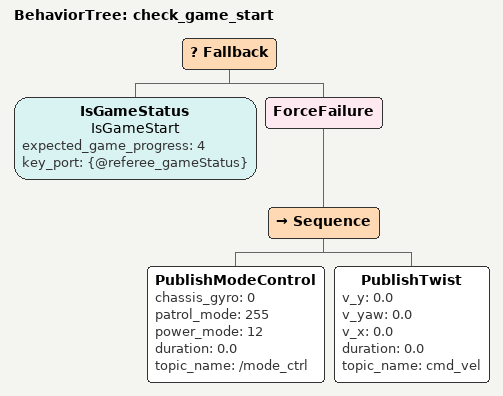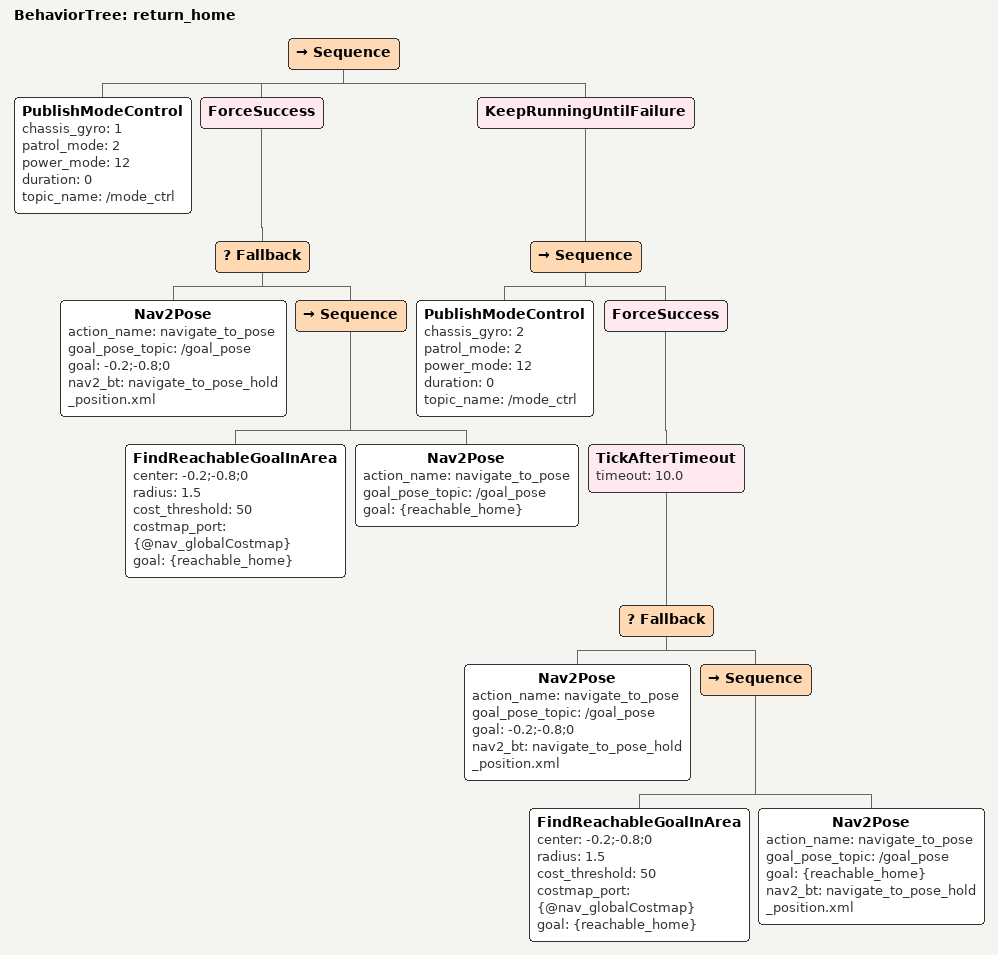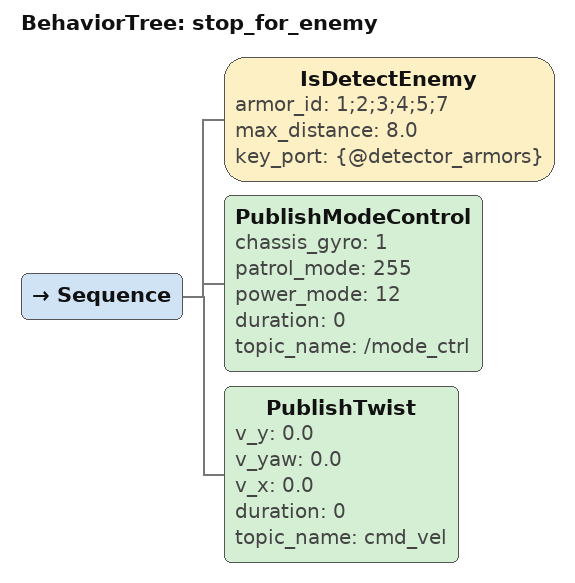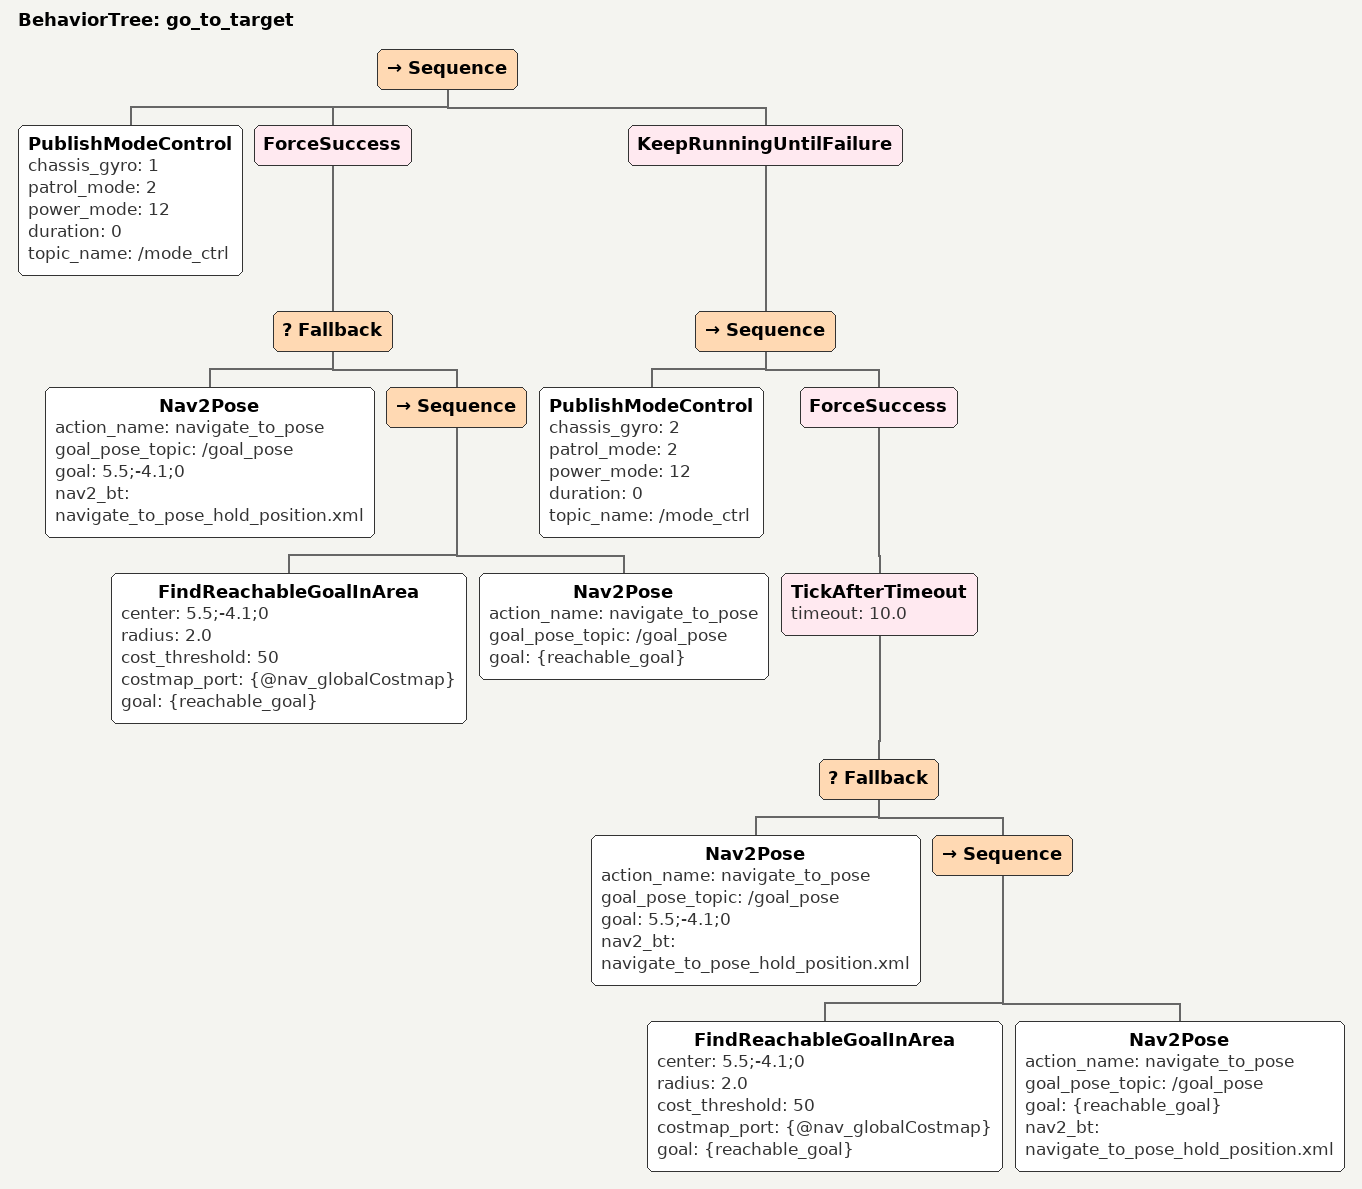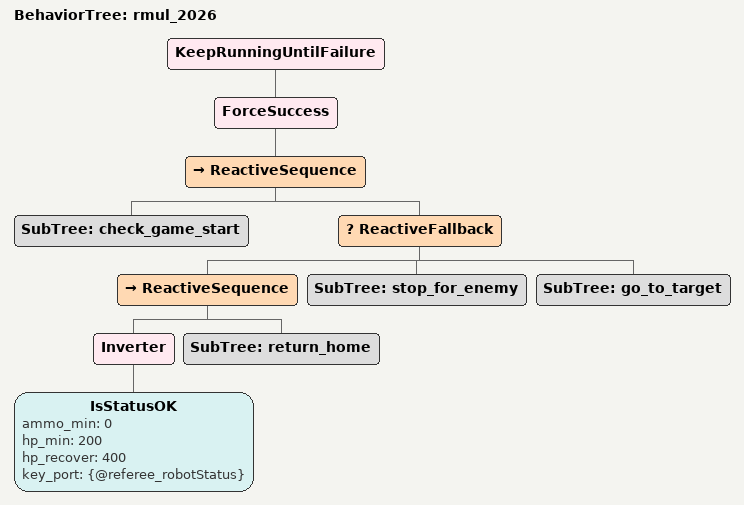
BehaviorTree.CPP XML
<?xml version="1.0" encoding="UTF-8"?>
<root BTCPP_format="4">

  <!-- 子树: 比赛开始判定 -->
  <BehaviorTree ID="check_game_start">
    <Fallback>
      <IsGameStatus name="IsGameStart"
                    expected_game_progress="4"
                    key_port="{@referee_gameStatus}"/>
      <ForceFailure>
        <Sequence>
          <PublishModeControl chassis_gyro="0"
                              patrol_mode="255"
                              power_mode="12"
                              duration="0.0"
                              topic_name="/mode_ctrl"/>
          <PublishTwist v_y="0.0"
                        v_yaw="0.0"
                        v_x="0.0"
                        duration="0.0"
                        topic_name="cmd_vel"/>
        </Sequence>
      </ForceFailure>
    </Fallback>
  </BehaviorTree>

  <!-- 子树: 状态异常则回家 → 先走精确点, 友军占了则搜索附近可达点 -->
  <BehaviorTree ID="return_home">
    <Sequence>
      <!-- 首次导航: 模式1 -->
      <PublishModeControl chassis_gyro="1"
                          patrol_mode="2"
                          power_mode="12"
                          duration="0"
                          topic_name="/mode_ctrl"/>
      <ForceSuccess>
        <Fallback>
          <!-- 优先: 精确回到起始点 -->
          <Nav2Pose action_name="navigate_to_pose"
                    goal_pose_topic="/goal_pose"
                    goal="-0.2;-0.8;0"
                    nav2_bt="navigate_to_pose_hold_position.xml"/>
          <!-- 兜底: 友军占了 → 查 costmap 找附近可达点 -->
          <Sequence>
            <FindReachableGoalInArea center="-0.2;-0.8;0"
                                     radius="1.5"
                                     cost_threshold="50"
                                     costmap_port="{@nav_globalCostmap}"
                                     goal="{reachable_home}"/>
            <Nav2Pose action_name="navigate_to_pose"
                      goal_pose_topic="/goal_pose"
                      goal="{reachable_home}"/>
          </Sequence>
        </Fallback>
      </ForceSuccess>
      <!-- 到达后: 全程模式2纠偏 -->
      <KeepRunningUntilFailure>
        <Sequence>
          <PublishModeControl chassis_gyro="2"
                              patrol_mode="2"
                              power_mode="12"
                              duration="0"
                              topic_name="/mode_ctrl"/>
          <ForceSuccess>
            <TickAfterTimeout timeout="10.0">
              <Fallback>
                <Nav2Pose action_name="navigate_to_pose"
                          goal_pose_topic="/goal_pose"
                          goal="-0.2;-0.8;0"
                          nav2_bt="navigate_to_pose_hold_position.xml"/>
                <Sequence>
                  <FindReachableGoalInArea center="-0.2;-0.8;0"
                                           radius="1.5"
                                           cost_threshold="50"
                                           costmap_port="{@nav_globalCostmap}"
                                           goal="{reachable_home}"/>
                  <Nav2Pose action_name="navigate_to_pose"
                            goal_pose_topic="/goal_pose"
                            goal="{reachable_home}"
                            nav2_bt="navigate_to_pose_hold_position.xml"/>
                </Sequence>
              </Fallback>
            </TickAfterTimeout>
          </ForceSuccess>
        </Sequence>
      </KeepRunningUntilFailure>
    </Sequence>
  </BehaviorTree>

  <!-- 子树: 敌人出现 -> 停底盘，让自瞄接管 -->
  <BehaviorTree ID="stop_for_enemy">
    <Sequence>
      <IsDetectEnemy armor_id="1;2;3;4;5;7"
                    max_distance="8.0"
                    key_port="{@detector_armors}"/>
      <PublishModeControl chassis_gyro="1"
                          patrol_mode="255"
                          power_mode="12"
                          duration="0"
                          topic_name="/mode_ctrl"/>
      <PublishTwist v_y="0.0"
                    v_yaw="0.0"
                    v_x="0.0"
                    duration="0"
                    topic_name="cmd_vel"/>
    </Sequence>
  </BehaviorTree>

  <!-- 子树: 正常巡航 → 先走精确目标点, 被占则搜索区域可达点 -->
  <BehaviorTree ID="go_to_target">
    <Sequence>
      <!-- 首次导航: 模式1 -->
      <PublishModeControl chassis_gyro="1"
                          patrol_mode="2"
                          power_mode="12"
                          duration="0"
                          topic_name="/mode_ctrl"/>
      <ForceSuccess>
        <Fallback>
          <!-- 优先: 直接导航到精确目标点 -->
          <Nav2Pose action_name="navigate_to_pose"
                    goal_pose_topic="/goal_pose"
                    goal="5.5;-4.1;0"
                    nav2_bt="navigate_to_pose_hold_position.xml"/>
          <!-- 兜底: 目标被占 → 查 costmap 找附近可达点 -->
          <Sequence>
            <FindReachableGoalInArea center="5.5;-4.1;0"
                                     radius="2.0"
                                     cost_threshold="50"
                                     costmap_port="{@nav_globalCostmap}"
                                     goal="{reachable_goal}"/>
            <Nav2Pose action_name="navigate_to_pose"
                      goal_pose_topic="/goal_pose"
                      goal="{reachable_goal}"/>
          </Sequence>
        </Fallback>
      </ForceSuccess>
      <!-- 到达后: 全程模式2纠偏 -->
      <KeepRunningUntilFailure>
        <Sequence>
          <PublishModeControl chassis_gyro="2"
                              patrol_mode="2"
                              power_mode="12"
                              duration="0"
                              topic_name="/mode_ctrl"/>
          <ForceSuccess>
            <TickAfterTimeout timeout="10.0">
              <Fallback>
                <Nav2Pose action_name="navigate_to_pose"
                          goal_pose_topic="/goal_pose"
                          goal="5.5;-4.1;0"
                          nav2_bt="navigate_to_pose_hold_position.xml"/>
                <Sequence>
                  <FindReachableGoalInArea center="5.5;-4.1;0"
                                           radius="2.0"
                                           cost_threshold="50"
                                           costmap_port="{@nav_globalCostmap}"
                                           goal="{reachable_goal}"/>
                  <Nav2Pose action_name="navigate_to_pose"
                            goal_pose_topic="/goal_pose"
                            goal="{reachable_goal}"
                            nav2_bt="navigate_to_pose_hold_position.xml"/>
                </Sequence>
              </Fallback>
            </TickAfterTimeout>
          </ForceSuccess>
        </Sequence>
      </KeepRunningUntilFailure>
    </Sequence>
  </BehaviorTree>

  <!-- 主行为树 -->
  <BehaviorTree ID="rmul_2026">
    <KeepRunningUntilFailure>
      <ForceSuccess>
        <ReactiveSequence>
          <SubTree ID="check_game_start"/>
          <ReactiveFallback>
            <!-- 状态异常优先 -->
            <ReactiveSequence>
              <Inverter>
                <IsStatusOK ammo_min="0"
                            hp_min="200"
                            hp_recover="400"
                            key_port="{@referee_robotStatus}"/>
              </Inverter>
              <SubTree ID="return_home"/>
            </ReactiveSequence>
            <!-- 有敌人: 停底盘 -->
            <SubTree ID="stop_for_enemy"/>
            <!-- 正常: 小陀螺 + 去目标点 -->
            <SubTree ID="go_to_target"/>
          </ReactiveFallback>
        </ReactiveSequence>
      </ForceSuccess>
    </KeepRunningUntilFailure>
  </BehaviorTree>

  <!-- 节点模型 (Groot可视化用) -->

</root>
